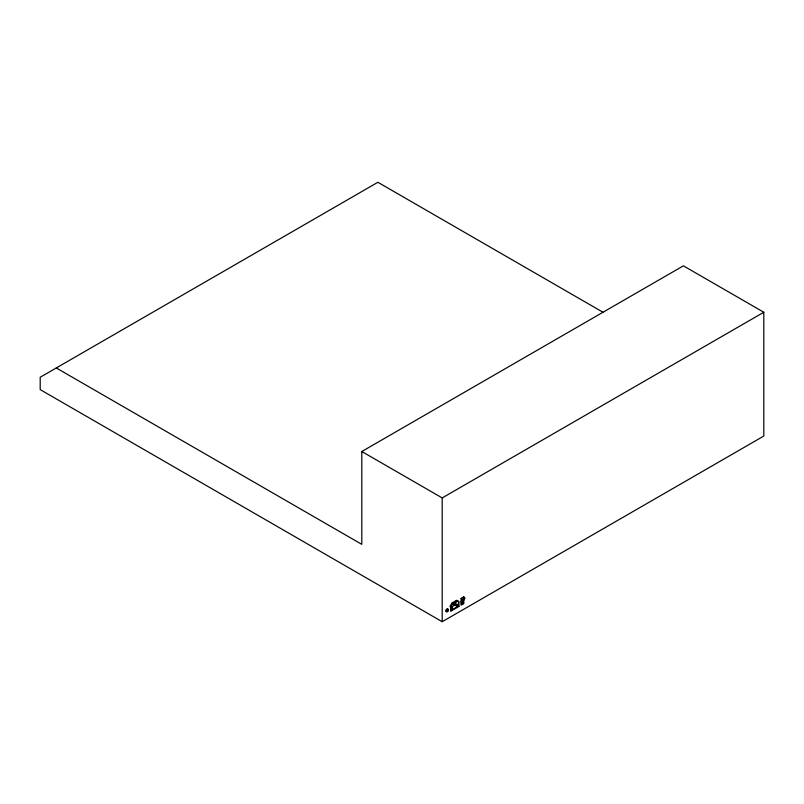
<?xml version="1.0" encoding="UTF-8"?>
<svg xmlns="http://www.w3.org/2000/svg" width="804" height="804" viewBox="0 0 804 804"><rect width="100%" height="100%" fill="white"/><g stroke="black" fill="none" stroke-linecap="round" stroke-linejoin="round"><path stroke-width="1.21" d="M464.853 598.045L462.169 599.593L461.094 601.804L463.777 600.256L464.853 598.045L463.777 596.849L461.094 598.397L461.094 605.201L463.777 603.653L463.777 596.849M450.381 605.824L451.989 603.04L456.813 600.256L458.953 601.492L458.953 606.447L450.913 611.08L450.381 605.824L450.913 611.08M450.913 606.136L452.521 603.352L457.345 600.558M56.28 367.961L361.8 544.348L361.8 451.516L683.4 265.833L763.8 312.253L763.8 436.039L442.2 621.713L40.2 389.618L40.2 377.247L377.88 182.287L602.94 312.223M361.8 451.516L442.2 497.927L763.8 312.253M457.345 601.181L452.521 603.965L451.446 605.824L451.446 610.156M454.662 603.352L454.129 604.899L454.662 603.352L456.813 604.588L456.813 605.824L451.989 603.653M451.758 606.889L454.742 605.161M456.813 604.588L456.27 606.136M451.386 610.196L458.421 606.136L458.421 601.804L456.632 600.769M454.129 603.653L458.953 606.447M451.989 603.04L452.521 603.352M461.094 598.397L462.169 599.593M455.737 601.332L455.737 604.588M442.2 497.927L442.2 621.713M446.863 611.442A1.518 0.874 -60 0 1 445.798 610.708A1.518 0.874 -60 0 1 447.054 608.879A1.518 0.874 -60 0 1 447.898 609.924M447.627 610.638A1.518 0.874 -60 0 1 447.406 610.97M463.134 599.191L462.28 600.96L463.667 598.879L463.134 599.191M452.521 607.06L451.989 608.608L452.521 607.06M462.712 603.764A1.518 0.874 -60 0 0 463.194 601.412A1.518 0.874 -60 0 0 461.406 603.01A1.518 0.874 -60 0 0 462.712 603.764M462.632 603.442A1.045 0.603 -60 0 0 462.963 601.824A1.045 0.603 -60 0 0 461.727 602.92A1.045 0.603 -60 0 0 462.632 603.442M447.677 611.542A1.518 0.874 -60 0 0 448.16 609.201A1.518 0.874 -60 0 0 446.371 610.789A1.518 0.874 -60 0 0 447.677 611.542"/></g></svg>
